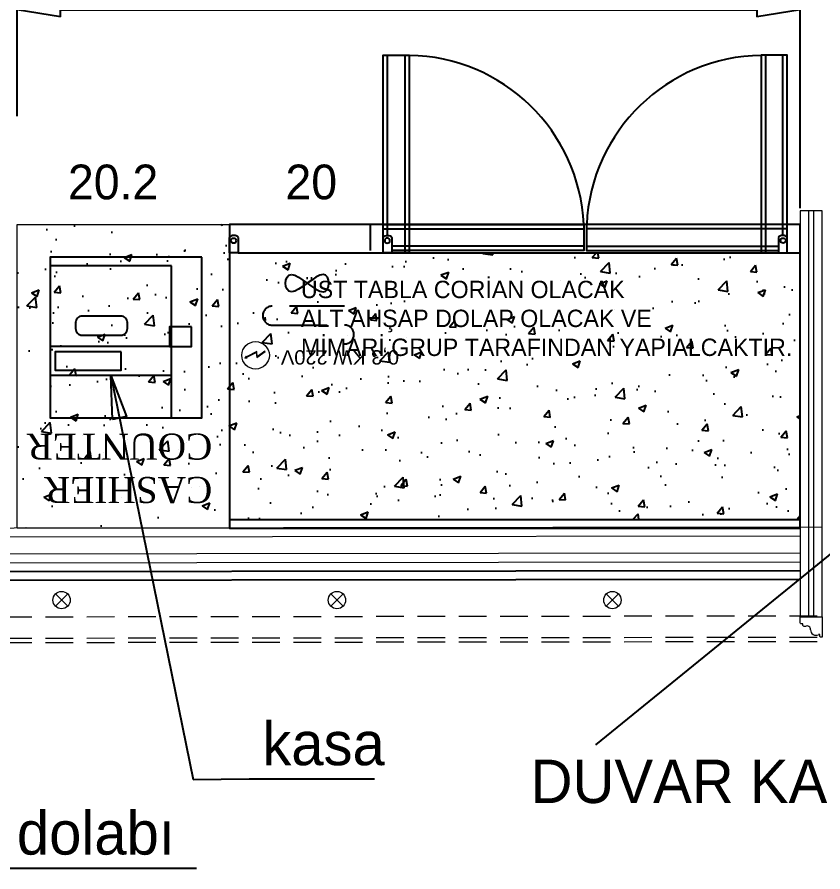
# Model space of a CAD drawing. Header units: millimetres. Extents: x 4980 to 19099, y 3891 to 5773.
# Drawn here: x 6760.2 to 6945.9, y 4875.2 to 5072.3 of the extents above; entities that cross this region are included whole.
import ezdxf

# ---------------------------------------------------------------- set-up
doc = ezdxf.new("R2010")
doc.units = ezdxf.units.MM
doc.linetypes.add('DASHED', pattern=[19.05, 12.7, -6.35])
doc.linetypes.add('DASHED2', pattern=[9.525, 6.35, -3.175])
doc.layers.add('02_01 Thekeneinbauten_Stift_Nr__94', color=7, linetype='Continuous', lineweight=20, true_color=0x007e00)
doc.layers.add('no3_yazi tefris_Stift_Nr__152', color=7, linetype='Continuous', lineweight=20, true_color=0x0051a4)
for name, color, linetype in [('Kıtc-002 Çizgi', 7, 'Continuous'), ('Kıtc-008 Rakam', 1, 'Continuous'), ('Kıtc-011 Elk Tes Yazı 001', 1, 'Continuous'), ('Kıtc-014 Elk Tes İşaretler', 1, 'Continuous'), ('Kıtc-031 Müşteri Mevcut', 30, 'Continuous')]:
    doc.layers.add(name, color=color, linetype=linetype)
for name, color, linetype, lineweight in [('no3_ahsap kesit on', 40, 'Continuous', 20), ('no3_ahşap gorunus on kalın', 34, 'Continuous', 20), ('no3_tefriş ön kalın', 200, 'Continuous', 25)]:
    doc.layers.add(name, color=color, linetype=linetype, lineweight=lineweight)
doc.styles.add('ERSTELLTER_STIL_4', font='georgia.ttf')
doc.styles.get("Standard").update_dxf_attribs({"font": 'stylu.ttf', "height": 10})
doc.dimstyles.new('ISO-25', dxfattribs={"dimtxt": 2.5, "dimasz": 5, "dimexe": 1.25, "dimexo": 0.625, "dimtad": 1, "dimdec": 0, "dimtxsty": 'Standard', "dimblk": 'ARCHTICK', "dimcen": 2.5, "dimclrd": 256, "dimclre": 256, "dimclrt": 256, "dimadec": 0, "dimazin": 0, "dimtfac": 1, "dimtdec": 0, "dimtmove": 0, "dimatfit": 3, "dimldrblk": 'ARCHTICK', "dimfxl": 1, "dimlwd": -1, "dimlwe": -1, "dimarcsym": 0})

# ---------------------------------------------------------------- blocks, each defined once
blk = doc.blocks.new('_ClosedBlank')
at = {"color": 0, "linetype": 'ByBlock', "lineweight": -2}
for p, q in [((-1, 0.167), (0, 0)), ((-1, 0.167), (-1, -0.167)), ((0, 0), (-1, -0.167))]:
    blk.add_line(p, q, dxfattribs=at)
blk = doc.blocks.new('*D172')
at = {"transparency": 16777216}
for p, q in [((6760.23, 5049.46), (6760.23, 5075.22)), ((6940.69, 5028.25), (6940.69, 5075.22)), ((6770.23, 5073.97), (6930.69, 5073.97))]:
    blk.add_line(p, q, dxfattribs=at)
at = {"layer": 'Defpoints', "color": 0, "transparency": 16777216}
for p in [(6940.69, 5073.97), (6760.23, 5048.84, -0.53), (6940.69, 5027.62, -0.17)]:
    blk.add_point(p, dxfattribs=at)
at = {"transparency": 16777216, "xscale": 10, "yscale": 10, "zscale": 10, "rotation": 180}
blk.add_blockref('_ClosedBlank', (6760.23, 5073.97), dxfattribs=at)
at = {"transparency": 16777216, "xscale": 10, "yscale": 10, "zscale": 10}
blk.add_blockref('_ClosedBlank', (6940.69, 5073.97), dxfattribs=at)
at = {"transparency": 16777216, "insert": (6850.46, 5082.18), "char_height": 10, "attachment_point": 5}
blk.add_mtext('180', dxfattribs=at)
blk = doc.blocks.new('A$C4E3860C5')
at = {"layer": 'Kıtc-014 Elk Tes İşaretler', "linetype": 'Continuous', "lineweight": 0}
for p, q in [((2.9, 3.66), (0.96, 2.3)), ((0.96, 2.3), (1, 2.21)), ((1, 2.21), (2.81, 3.48)), ((2.81, 3.48), (2.9, 2.31)), ((3, 2.49), (2.9, 3.66)), ((2.9, 2.31), (5.24, 3.52)), ((5.18, 3.62), (3, 2.49)), ((5.66, 3.81), (5.09, 3.77)), ((5.09, 3.77), (5.17, 3.64)), ((5.17, 3.64), (5.34, 3.36)), ((5.24, 3.52), (5.19, 3.62)), ((5.34, 3.36), (5.66, 3.81))]:
    blk.add_line(p, q, dxfattribs=at)
blk.add_circle((3.16, 3.16), 3.16, dxfattribs=at)
blk = doc.blocks.new('A$C4C105235')
at = {"layer": 'Kıtc-002 Çizgi'}
for points in [[(2, 3), (2, 6.5), (0, 6.5), (0, 3)], [(0, 6), (0, 0), (46.2, 0), (46.2, 6), (2, 6)], [(0, 5), (0, 1), (46.2, 1), (46.2, 5), (2, 5)]]:
    blk.add_lwpolyline(points, dxfattribs=at)
blk.add_circle((0.93, 3.71), 0.596, dxfattribs=at)
blk.add_arc((1, 3.75), 1.25, 216.8699, 323.1301, dxfattribs=at)
blk = doc.blocks.new('A$C1FF566C6')
at = {"layer": 'Kıtc-002 Çizgi', "color": 254}
for points in [[(6, 45.5), (0, 45.5), (0, 0), (6, 0), (6, 45.5)], [(1, 41.5), (1, 0), (5, 0), (5, 45.5)]]:
    blk.add_lwpolyline(points, dxfattribs=at)
blk = doc.blocks.new('A$C68E4787B')
at = {"layer": 'Kıtc-002 Çizgi'}
for p, q in [((163.98, 107), (32.48, 107)), ((161.98, 45.5), (32.48, 45.5)), ((131.55, 39), (131.55, 45))]:
    blk.add_line(p, q, dxfattribs=at)
blk.add_lwpolyline([(32.48, 39), (163.98, 39), (163.98, 109), (32.48, 109)], close=True, dxfattribs=at)
at = {"layer": 'Kıtc-002 Çizgi', "linetype": 'DASHED'}
for points in [[(154.15, 62.19), (137.48, 62.19, -1), (137.48, 66.53)], [(137.48, 57.84), (154.15, 57.84, 1), (154.15, 62.19)]]:
    blk.add_lwpolyline(points, format="xyb", dxfattribs=at)
at = {"layer": 'Kıtc-002 Çizgi', "linetype": 'DASHED', "ltscale": 0.1}
blk.add_lwpolyline([(149.71, 50.53), (148.95, 50.7), (148.06, 51.16), (147.09, 51.8), (146.07, 52.53), (145.05, 53.27), (144.08, 53.91), (143.19, 54.36), (142.43, 54.53), (141.83, 54.36), (141.41, 53.91), (141.15, 53.27), (141.07, 52.53), (141.15, 51.8), (141.41, 51.16), (141.83, 50.7), (142.43, 50.53), (143.19, 50.7), (144.08, 51.16), (145.05, 51.8), (146.07, 52.53), (147.09, 53.27), (148.06, 53.91), (148.95, 54.36), (149.71, 54.53), (150.31, 54.36), (150.73, 53.91), (150.99, 53.27), (151.07, 52.53), (150.99, 51.8), (150.73, 51.16), (150.31, 50.7)], close=True, dxfattribs=at)
at = {"layer": 'Kıtc-002 Çizgi'}
blk.add_lwpolyline([(161.98, 42), (161.98, 45.5), (163.98, 45.5), (163.98, 42)], dxfattribs=at)
blk.add_circle((163.05, 42.72), 0.596, dxfattribs=at)
blk.add_arc((162.98, 42.75), 1.25, 216.8699, 323.1301, dxfattribs=at)
at = {"layer": 'Kıtc-002 Çizgi', "color": 254}
for centre, start, end in [((40.86, 40.86), 270.8691, 357.3948), ((123.17, 40.86), 182.6052, 269.1309)]:
    blk.add_arc(centre, 40.86, start, end, dxfattribs=at)
at = {"layer": 'Kıtc-002 Çizgi'}
for name, p in [('A$C4E3860C5', (154.81, 66)), ('A$C4C105235', (35.48, 39)), ('A$C1FF566C6', (35.48, 0))]:
    blk.add_blockref(name, p, dxfattribs=at)
at = {"layer": 'Kıtc-002 Çizgi', "xscale": -1}
for name, p in [('A$C4C105235', (128.55, 39)), ('A$C1FF566C6', (128.55, 0))]:
    blk.add_blockref(name, p, dxfattribs=at)
at = {"layer": 'Kıtc-011 Elk Tes Yazı 001', "insert": (124.92, 71.28), "char_height": 3.3081, "attachment_point": 1}
blk.add_mtext_dynamic_manual_height_columns('{\\f@Arial Unicode MS|b0|i0|c162|p34;0,3 KW 220V }', width=27.5245, gutter_width=50, heights=[0], dxfattribs=at)
blk = doc.blocks.new('*D210')
at = {"transparency": 16777216}
for p, q in [((6291.89, 5275.01), (6284.95, 5246.51)), ((6294.96, 5245.36), (7067.26, 5057.42)), ((7083.62, 5082.34), (7076.68, 5053.84))]:
    blk.add_line(p, q, dxfattribs=at)
at = {"layer": 'Defpoints', "color": 0, "transparency": 16777216}
for p in [(6292.04, 5275.62, -0.53), (7083.77, 5082.94, -0.53), (7076.98, 5055.05)]:
    blk.add_point(p, dxfattribs=at)
at = {"transparency": 16777216, "xscale": 10, "yscale": 10, "zscale": 10}
for p, rotation in [((6285.25, 5247.73), 166.3224590213279), ((7076.98, 5055.05), 346.3224590213279)]:
    blk.add_blockref('_ClosedBlank', p, dxfattribs=dict(at, rotation=rotation))
at = {"transparency": 16777216, "insert": (6683.06, 5159.37), "char_height": 10, "attachment_point": 5, "rotation": 346.3225}
blk.add_mtext('815', dxfattribs=at)
blk = doc.blocks.new('A$C124E7053')
at = {"layer": 'Kıtc-031 Müşteri Mevcut', "linetype": 'Continuous', "elevation": -0.53, "flags": 128}
for points in [[(35, 37), (0, 37), (0, 0), (35, 0)], [(28, 35), (0, 35), (0, 0), (28, 0)], [(32.61, 20.98), (27.53, 20.98), (27.53, 16.43), (32.61, 16.43)], [(16.42, 15.2), (1.17, 15.2), (1.17, 10.99), (16.42, 10.99)]]:
    blk.add_lwpolyline(points, close=True, dxfattribs=at)
blk.add_lwpolyline([(16.32, 23.44), (7.4, 23.44, 0.414214), (5.9, 21.94), (5.9, 20.55, 0.414214), (7.4, 19.05), (16.32, 19.05, 0.414214), (17.82, 20.55), (17.82, 21.94, 0.414214)], format="xyb", close=True, dxfattribs=at)
for points in [[(28, 16.43), (0, 16.43)], [(28, 9.77), (0, 9.77)]]:
    blk.add_lwpolyline(points, dxfattribs=at)

msp = doc.modelspace()

# ---------------------------------------------------------------- hatches: boundary and pattern name
h = msp.add_hatch()
h.set_pattern_fill('AR-CONC', color=6, scale=0.1)
h.set_pattern_definition([(50, (103.221, 234.766), (18.218467, -1.593909), [1.905, -20.955]), (355, (103.221, 234.766), (-3.524342, 19.105685), [1.524, -16.76406]), (100.45144, (104.74, 234.633), (14.694125, 17.511775), [1.619, -17.809024]), (46.1842, (103.221, 239.846), (27.107904, -4.20423), [2.8575, -31.4325]), (96.63556, (105.48, 239.496), (23.74041, 24.74261), [2.4285, -26.71356]), (351.18415, (103.221, 239.846), (23.74041, 24.74261), [2.286, -25.14597]), (21, (105.761, 238.576), (15.16144, -10.22652), [1.905, -20.955]), (326, (105.761, 238.576), (6.180203, 18.418797), [1.524, -16.764]), (71.45144, (107.025, 237.724), (21.341642, 8.192277), [1.619, -17.808994]), (37.5, (103.2214, 234.766), (0.3088603, 8.455504), [0, -16.5608, 0, -17.018, 0, -16.8275]), (7.5, (103.221, 234.766), (6.681966, 10.018057), [0, -9.7028, 0, -16.1798, 0, -6.4135]), (327.5, (97.557, 234.766), (13.5590595, -0.5728744), [0, -6.35, 0, -19.812, 0, -26.289]), (317.5, (95.017, 234.766), (14.812918, 2.542649), [0, -8.255, 0, -13.1572, 0, -18.669])])
h.paths.add_polyline_path([(6940.69, 5017.94), (6811.19, 5017.94), (6809.19, 5017.94), (6809.19, 4956.44), (6940.69, 4956.44)])
h.paths.add_polyline_path([(6828.12, 5010.18), (6827.1, 5010.92), (6826.08, 5010.18), (6824.53, 5009.16), (6823.1, 5008.83), (6822.23, 5009.76), (6822.05, 5011.32), (6822.59, 5012.67), (6823.73, 5013), (6825.11, 5012.29), (6826.08, 5011.65), (6827.1, 5010.92), (6828.12, 5011.65), (6829.67, 5012.68), (6831.1, 5013), (6831.97, 5012.07), (6832.15, 5010.51), (6831.61, 5009.17), (6830.47, 5008.84), (6829.09, 5009.54)], flags=16)
h.paths.add_polyline_path([(6812.05, 4994.3, -1), (6818.36, 4994.3, -1)], flags=16)
h.paths.add_polyline_path([(6817.41, 4995.15), (6815.46, 4993.79), (6815.36, 4994.96), (6813.18, 4993.83), (6813.19, 4993.81), (6813.28, 4993.68), (6812.54, 4993.63), (6812.79, 4993.76), (6813.02, 4994.09), (6813.12, 4993.93), (6815.46, 4995.14), (6815.56, 4993.98), (6817.36, 4995.24)], flags=0)
h.paths.add_polyline_path([(6809.19, 5024.44), (6760.23, 5024.44), (6760.23, 4954.45), (6809.19, 4954.45)])
h.paths.add_polyline_path([(6849.29, 4997.58), (6820.4, 4997.58), (6820.4, 4989.73), (6849.29, 4989.73)], flags=24)

# ---------------------------------------------------------------- linework, layer by layer
at = {"layer": '02_01 Thekeneinbauten_Stift_Nr__94', "linetype": 'Continuous'}
for p, q in [((6771.9, 4939.29, -0.53), (6769.07, 4936.46, -0.53)), ((6771.9, 4936.46, -0.53), (6769.07, 4939.29, -0.53)), ((6835.36, 4939.29, -0.53), (6832.54, 4936.46, -0.53)), ((6835.36, 4936.46, -0.53), (6832.54, 4939.29, -0.53)), ((6898.83, 4939.29, -0.53), (6896, 4936.46, -0.53)), ((6898.83, 4936.46, -0.53), (6896, 4939.29, -0.53))]:
    msp.add_line(p, q, dxfattribs=at)
for centre in [(6770.48, 4937.87, -0.53), (6833.95, 4937.87, -0.53), (6897.42, 4937.87, -0.53)]:
    msp.add_circle(centre, 2, dxfattribs=at)
at = {"layer": 'Kıtc-002 Çizgi', "color": 1}
msp.add_line((7033.15, 5017.93, -0.53), (6893.49, 4904.48, -0.53), dxfattribs=at)
at = {"layer": 'no3_ahsap kesit on', "linetype": 'Continuous'}
for points, elevation in [([(6940.69, 5027.62), (6940.69, 4934.01), (6942.69, 4934.01), (6942.69, 5027.62)], -0.17), ([(6945.8, 5027.62), (6940.69, 5027.62)], -0.17), ([(6943.8, 5027.62), (6943.8, 4934.01), (6945.8, 4934.01), (6945.8, 5027.62)], -0.17), ([(6945.8, 4954.71), (6697.43, 4954.36)], -0.53), ([(6697.43, 4952.36), (6940.69, 4952.71)], -0.53), ([(6940.69, 4948.71), (6662.52, 4948.36)], -0.53), ([(6662.52, 4946.36), (6940.69, 4946.71)], -0.53)]:
    msp.add_lwpolyline(points, dxfattribs=dict(at, elevation=elevation))
at = {"layer": 'no3_ahsap kesit on', "linetype": 'DASHED2', "elevation": -0.53}
for points in [[(6642.98, 4933.87), (6945.8, 4934.26)], [(6642.98, 4928.95), (6945.8, 4929.34)], [(6642.98, 4927.95), (6945.8, 4928.34)]]:
    msp.add_lwpolyline(points, dxfattribs=at)
at = {"layer": 'no3_ahsap kesit on', "elevation": -0.17}
for points in [[(6941.89, 4931.81), (6941.59, 4931.81, -0.414214), (6941.29, 4932.11), (6941.29, 4932.41), (6940.99, 4932.41, -0.414214), (6940.69, 4932.71), (6940.69, 4934.01), (6945.8, 4934.01), (6945.8, 4929.3)], [(6945.8, 4929.3), (6945.5, 4929.3, -0.414214), (6945.2, 4929.6), (6945.2, 4929.9), (6944.9, 4929.9)]]:
    msp.add_lwpolyline(points, format="xyb", dxfattribs=at)
at = {"layer": 'no3_ahsap kesit on'}
for centre, radius, start, end in [((6942.29, 4931.1, -0.22), 0.818, 356.0133, 119.1714), ((6944.32, 4930.97, -0.22), 1.22, 176.7527, 298.341)]:
    msp.add_arc(centre, radius, start, end, dxfattribs=at)
at = {"layer": 'no3_ahşap gorunus on kalın', "elevation": -0.53}
msp.add_lwpolyline([(6760.23, 5024.44), (6809.19, 5024.44), (6809.19, 4954.45), (6760.23, 4954.45)], close=True, dxfattribs=at)
at = {"layer": 'no3_tefriş ön kalın', "linetype": 'Continuous', "elevation": -0.53}
for points in [[(6678.57, 4944.36), (6940.69, 4944.71)], [(6678.57, 4942.36), (6940.69, 4942.71)]]:
    msp.add_lwpolyline(points, dxfattribs=at)

# ---------------------------------------------------------------- block references
msp.add_blockref('A$C124E7053', (6767.82, 4979.89, 0.53))
at = {"layer": 'Kıtc-002 Çizgi', "rotation": 180}
msp.add_blockref('A$C68E4787B', (6973.17, 5063.45, -0.53), dxfattribs=at)

# ---------------------------------------------------------------- texts
at = {"char_height": 10, "attachment_point": 7}
for s, insert in [('kasa', (6816.73, 4899.66)), ('dondurma dolabı', (6696.25, 4879.06))]:
    msp.add_mtext(s, dxfattribs=dict(at, insert=insert))
at = {"layer": 'Kıtc-002 Çizgi', "attachment_point": 1}
for s, width, insert, char_height in [('{\\C1;ÜST TABLA CORİAN OLACAK \\PALT AHŞAP DOLAP OLACAK VE \\PMİMARİ GRUP TARAFINDAN YAPIALCAKTIR.}', 191.0813, (6825.65, 5011.48), 4), ('{\\C1;DUVAR KALDIRILMIŞTIR}', 174.297, (6878.58, 4901.09, -0.53), 10)]:
    msp.add_mtext_dynamic_manual_height_columns(s, width=width, gutter_width=50, heights=[0], dxfattribs=dict(at, insert=insert, char_height=char_height))
at = {"layer": 'Kıtc-008 Rakam', "color": 1}
for s, p in [('20.2', (6771.95, 5030.26, 0)), ('20', (6822.08, 5030.26))]:
    msp.add_text(s, height=8, dxfattribs=at).set_placement(p)
at = {"layer": 'no3_yazi tefris_Stift_Nr__152', "linetype": 'Continuous', "insert": (6805.22, 4960.23), "char_height": 6, "width": 76.7042, "attachment_point": 1, "rotation": 180, "style": 'ERSTELLTER_STIL_4'}
msp.add_mtext('\\A1;{\\fGeorgia|b0|i0|c0|p22;CASHIER COUNTER\\P}', dxfattribs=at)

# ---------------------------------------------------------------- dimensions: what is measured, and where the dimension line sits
dim = msp.add_aligned_dim(p1=(6292.04, 5275.62, -0.53), p2=(7083.77, 5082.94, -0.53), distance=-28.71, dimstyle='ISO-25', override={"dimtxt": 10, "dimasz": 10, "dimgap": 3, "dimblk": 'ClosedBlank', "dimcen": 5, "dimldrblk": 'ClosedBlank', "dimfxl": 0, "dimtfillclr": 256})
dim.commit()
dim.dimension.update_dxf_attribs({"geometry": '*D210', "text_midpoint": (6683.06, 5159.37)})
dim = msp.add_linear_dim(base=(6940.69, 5073.97), p1=(6760.23, 5048.84, -0.53), p2=(6940.69, 5027.62, -0.17), dimstyle='ISO-25', override={"dimtxt": 10, "dimasz": 10, "dimgap": 3, "dimblk": 'ClosedBlank', "dimcen": 5, "dimldrblk": 'ClosedBlank', "dimfxl": 0, "dimtfillclr": 256})
dim.commit()
dim.dimension.update_dxf_attribs({"geometry": '*D172', "text_midpoint": (6850.46, 5082.18)})

# ---------------------------------------------------------------- leaders
at = {"annotation_type": 0, "has_hookline": 1, "hookline_direction": 0}
for points, text_width in [([(6781.82, 4989.66), (6800.81, 4896.49), (6813.73, 4896.66)], 25.87), ([(6703.71, 4969.9), (6677.05, 4875.21), (6693.25, 4876.06)], 105.35)]:
    msp.add_leader(points, dimstyle='ISO-25', override={"dimtxt": 10, "dimasz": 10, "dimgap": 3, "dimcen": 5, "dimldrblk": 'ClosedBlank', "dimfxl": 0, "dimtfillclr": 256}, dxfattribs=dict(at, text_width=text_width))

doc.saveas('drawing.dxf')
